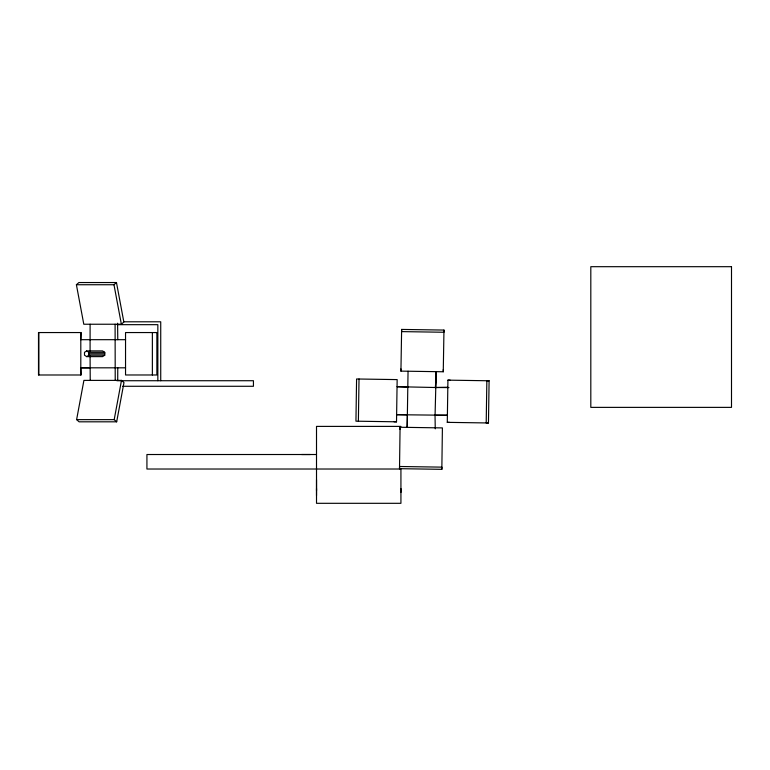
<?xml version="1.0" encoding="UTF-8"?>
<svg xmlns="http://www.w3.org/2000/svg" width="770" height="770" viewBox="0 0 770 770"><rect width="100%" height="100%" fill="white"/><g stroke="black" fill="none" stroke-linecap="round" stroke-linejoin="round"><path stroke-width="1.16" d="M316.518 490.606L316.518 488.594M400.929 488.575L400.929 492.415M90.08 351.418L90.109 324.237M115.096 324.237L115.221 380.39M117.714 380.303L117.762 367.819M399.514 468.68L400.073 427.263L442.404 427.908L441.836 469.325L399.514 468.68L399.582 466.495L441.903 467.14L441.836 469.325M358.377 421.219L359.022 379.013M396.512 421.806L397.156 379.6L356.587 378.984L355.942 421.18L396.512 421.806L394.076 421.767M408.052 371.227L407.166 427.292L407.388 414.828L447.409 415.251L435.069 415.222L436.195 371.66L435.454 387.512L448.949 387.579M447.283 422.355L447.928 380.149L489.104 380.775L488.459 422.971L447.283 422.355L449.545 422.383M443.963 330.07L443.26 371.766L400.929 371.121L401.632 329.425L443.963 330.07L443.963 332.255L401.632 331.61L401.632 329.425M400.005 429.448L400.073 427.263M436.109 371.717L435.454 387.512L447.822 387.243M76.615 419.631L83.911 380.39L121.487 380.39L123.98 382.575L116.674 421.816L79.098 421.816L76.615 419.631L114.191 419.631L116.674 421.816M114.191 419.631L121.487 380.39M76.403 284.736L78.896 282.542L116.472 282.542L123.855 322.053L121.371 324.237L83.795 324.237L76.403 284.736L113.979 284.736L116.472 282.542M86.692 350.908L84.498 352.342L84.498 355.201L86.692 356.625L102.554 356.625L104.749 355.201L104.749 352.342L102.554 350.908L86.692 350.908L88.897 352.342L104.749 352.342M86.692 356.625L88.897 355.201L104.749 355.201M407.773 387.089L397.05 386.694L435.493 387.512M123.845 321.793L160.728 321.793L160.728 380.726M117.261 324.671L157.84 324.671L157.84 380.726M90.436 339.686L80.802 339.695L81.12 332.553L38.5 332.553L38.5 374.99L81.12 374.99L80.802 367.819L125.577 367.819M90.08 339.686L125.577 339.686M88.897 353.767L104.749 353.767M116.838 380.726L253.436 380.726L253.436 386.28L122.661 386.28M400.929 426.397L316.508 426.397L316.518 503.31L400.929 503.31L400.929 469.017L146.926 469.026L146.926 454.521L316.518 454.512M301.638 454.521L310.262 454.521M81.12 367.819L90.436 367.839M396.627 414.674L407.388 414.828L396.579 414.674M489.104 380.775L486.852 380.736L486.207 422.942L488.459 422.971M447.928 380.149L450.181 380.188M113.979 284.736L121.371 324.237M435.031 415.232L435.252 428.851M90.234 380.39L90.08 356.106M117.598 323.227L117.762 339.686M443.26 369.571L443.26 371.766M400.929 368.926L400.929 371.121M316.518 479.749L316.518 495.582M152.373 332.553L152.373 374.98M88.897 352.342L88.897 355.201M80.802 332.553L80.802 374.99M38.818 332.553L38.818 374.99M731.5 266.69L590.811 266.69L590.811 407.378L731.5 407.378L731.5 266.69M156.878 332.553L125.539 332.553L125.539 374.98L156.878 374.98L156.878 332.553"/></g></svg>
